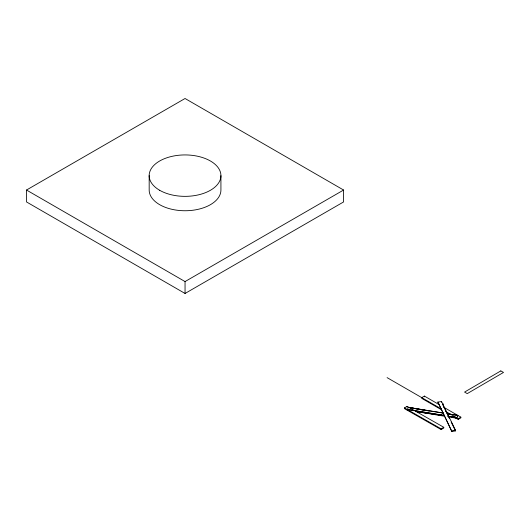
<?xml version="1.0" encoding="UTF-8"?>
<svg xmlns="http://www.w3.org/2000/svg" width="530" height="530" viewBox="0 0 530 530"><rect width="100%" height="100%" fill="white"/><g stroke="black" fill="none" stroke-linecap="round" stroke-linejoin="round"><path stroke-width="0.79" d="M448.632 416.911L456.787 418.243L457.761 415.407L447.141 413.678M455.946 418.11L456.787 417.507L447.843 416.196L456.787 417.507M404.456 407.901L407.106 406.351L443.782 427.286L443.782 428.015L441.132 429.565L404.456 408.63L404.456 407.901L441.132 428.83L443.782 427.286M26.5 190.031L185.049 98.501L343.592 190.031L343.592 201.937L185.049 293.468L26.5 201.937L26.5 190.031L185.049 281.569L343.592 190.031M439.403 404.754L424.391 396.089L421.728 397.626L421.728 398.355L441.669 409.869M445.684 411.459L458.192 418.68L460.855 417.136L460.855 417.872L458.192 419.409L454.614 417.342M442.557 404.317L443.623 403.986M437.926 402.104L441.556 401.515L455.489 430.181L455.489 430.917L451.858 431.5L437.926 402.104L451.858 431.5M451.858 430.771L455.489 430.181M415.348 411.379L444.597 415.705L416.116 411.538L444.564 416.242M443.385 413.115L408.199 407.345L407.219 410.174M443.053 413.016L408.199 407.345L409.127 407.51M447.406 413.778L457.761 415.407L457.761 416.143M426.054 410.511L409.14 407.517L425.404 410.465M427.664 410.803L429.274 411.088M443.696 407.232L460.855 417.136M387.085 377.625L441.457 409.014M446.651 412.744L449.5 414.387M442.868 404.953L449.413 418.428M451.202 422.099L455.489 430.917M458.192 418.68L458.192 419.409M441.556 401.515L441.556 402.25M441.132 428.83L441.132 429.565M424.391 396.089L424.391 396.818M407.106 406.351L407.106 407.086M220.924 175.642L220.924 190.031A35.874 20.71 0 0 1 185.049 210.748A35.874 20.71 0 0 1 149.175 190.031L149.175 175.642M185.049 281.569L185.049 293.468M500.824 370.907L464.565 392.081L467.248 393.611L503.5 372.438L500.824 370.907M414.493 410.571L407.219 409.445L444.372 415.487L414.493 410.571M159.682 190.29A35.874 20.71 0 0 0 219.698 181.002A35.874 20.71 0 0 0 175.761 155.634A35.874 20.71 0 0 0 159.682 190.29"/></g></svg>
